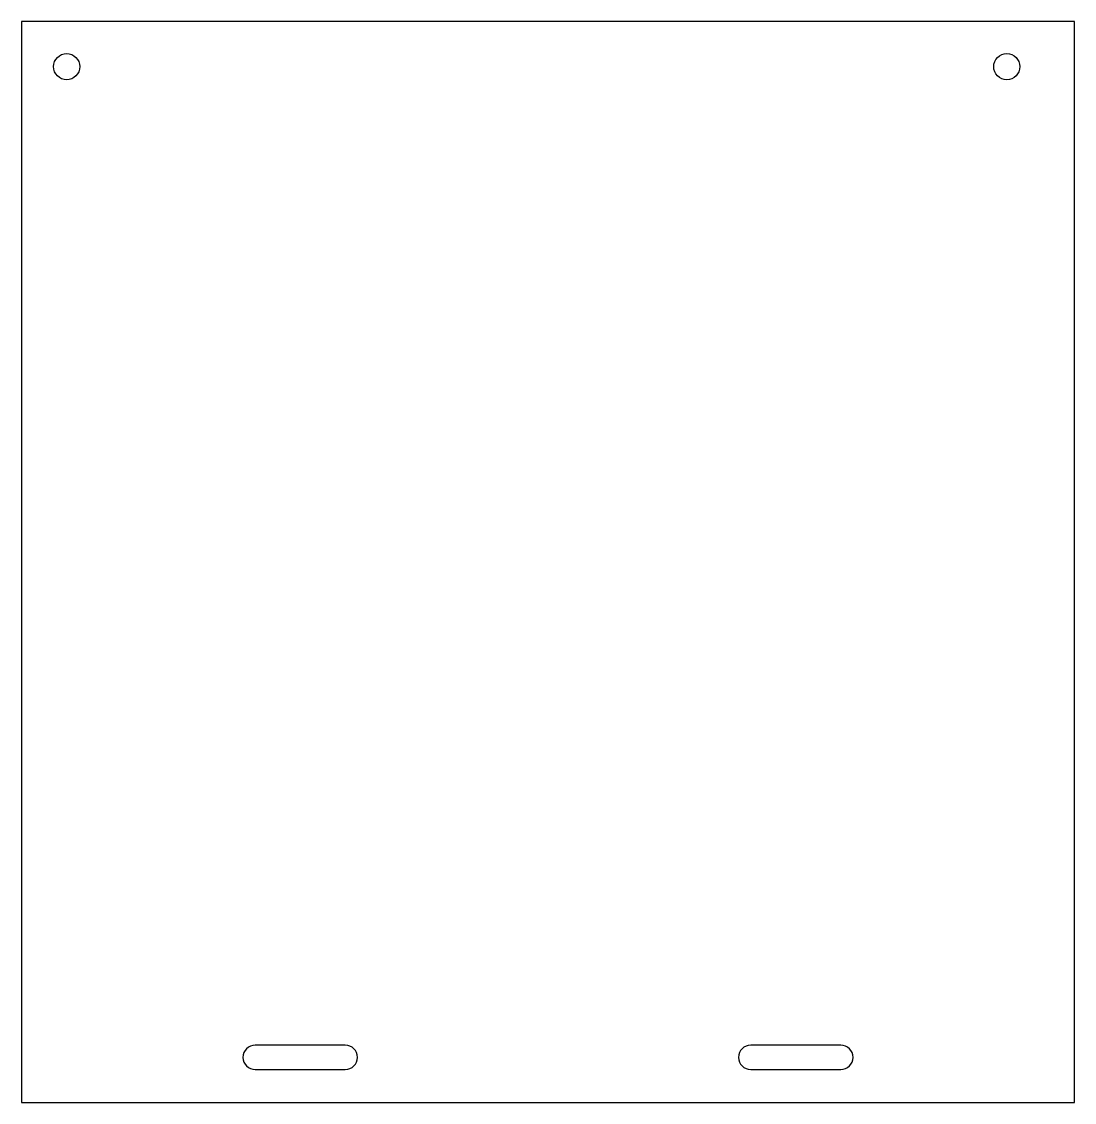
# Model space of a CAD drawing. Header units: millimetres. Extents: x 0 to 297, y 0 to 305.
import ezdxf

# ---------------------------------------------------------------- set-up
doc = ezdxf.new("R2010")
doc.units = ezdxf.units.MM
doc.layers.add('Sketch058', color=7, linetype='CONTINUOUS')

msp = doc.modelspace()

# ---------------------------------------------------------------- linework, layer by layer
at = {"layer": 'Sketch058'}
for p, q in [((296.761, 304.8), (0, 304.8)), ((0, 304.8), (0, 0)), ((296.761, 0), (296.761, 304.8)), ((91.2305, 16.129), (65.8304, 16.129)), ((230.93, 16.129), (205.53, 16.129)), ((65.8304, 9.271), (91.2305, 9.271)), ((205.53, 9.271), (230.93, 9.271)), ((0, 0), (296.761, 0))]:
    msp.add_line(p, q, dxfattribs=at)
for centre in [(12.7, 292.1), (277.711, 292.1)]:
    msp.add_circle(centre, 3.683, dxfattribs=at)
for centre, start, end in [((65.8304, 12.7), 90, -90), ((91.2305, 12.7), -90, 90), ((205.53, 12.7), 90, -90), ((230.93, 12.7), -90, 90)]:
    msp.add_arc(centre, 3.429, start, end, dxfattribs=at)

doc.saveas('drawing.dxf')
